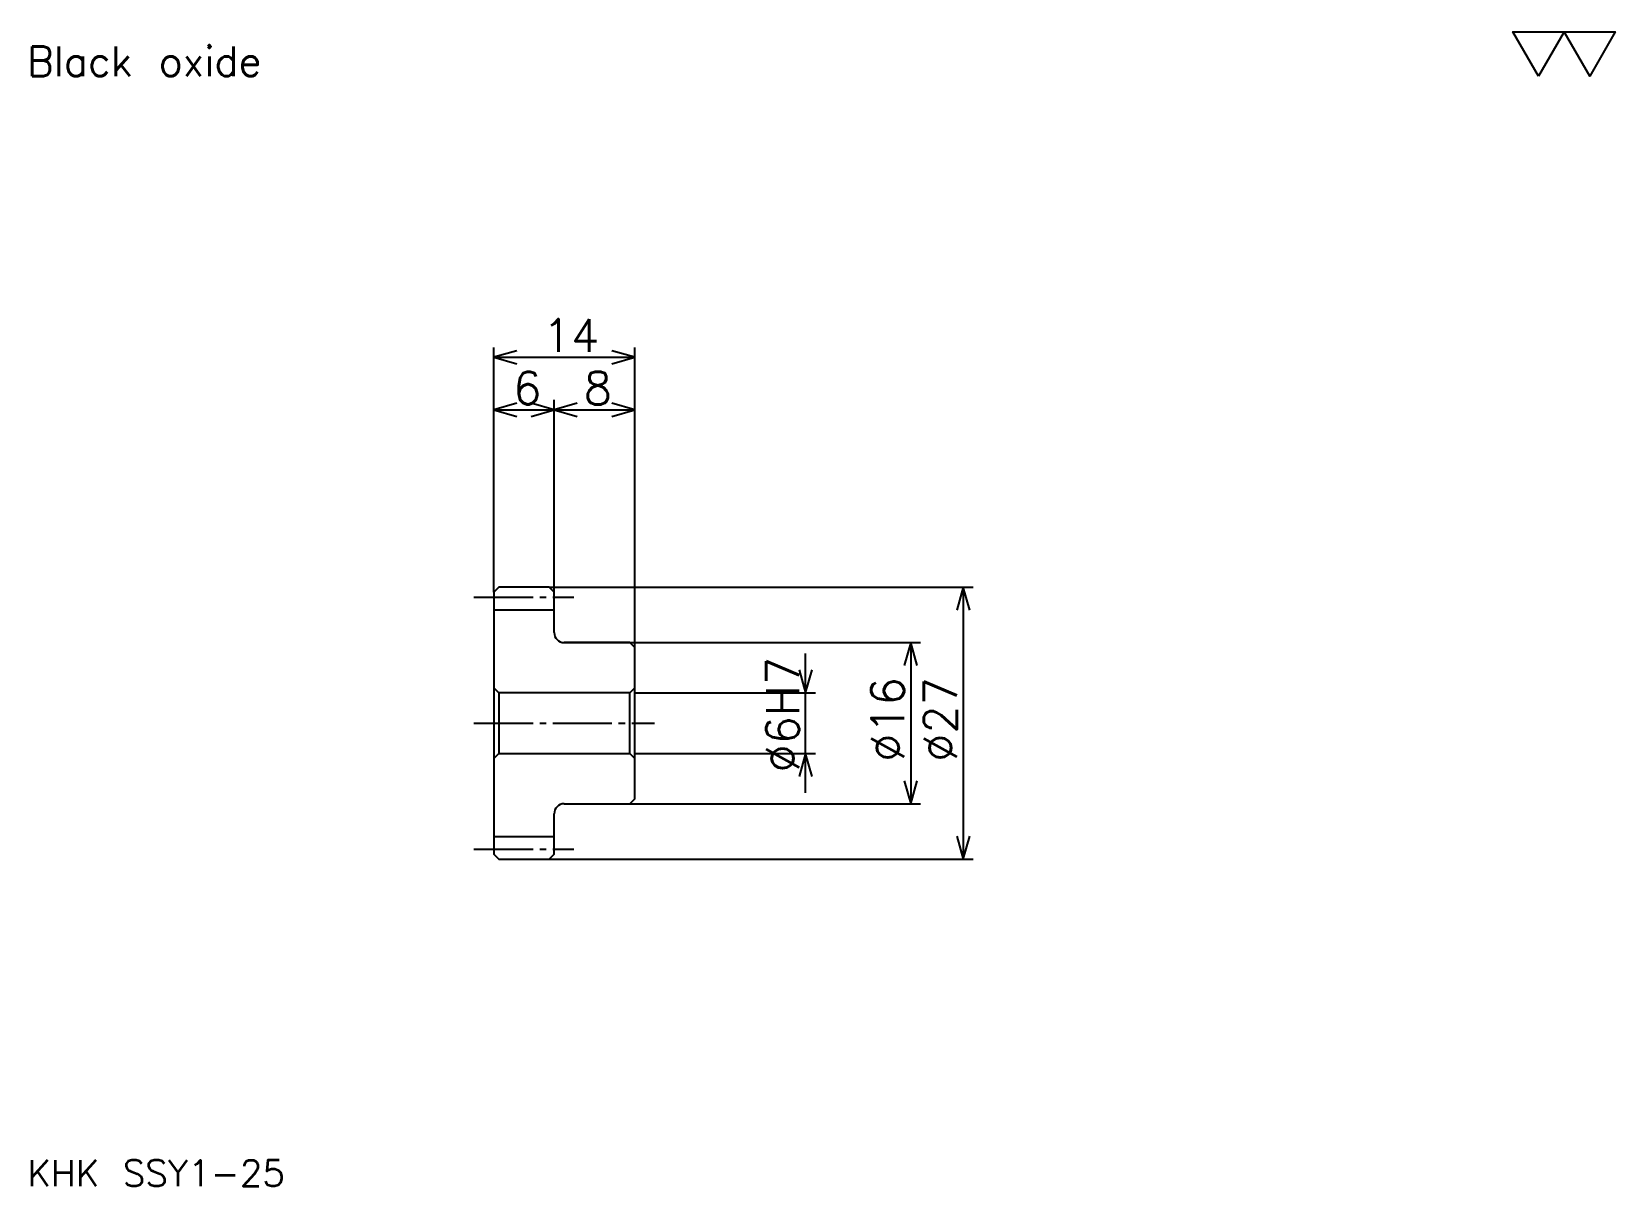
# Model space of a CAD drawing. Extents: x 7 to 164, y 7 to 122.
import ezdxf

# ---------------------------------------------------------------- set-up
doc = ezdxf.new("R2010")
doc.units = 0
doc.linetypes.add('DASHDOT', pattern=[7.826087, 5.869565, -0.652174, 0.652174, -0.652174])
doc.layers.get('0').update_dxf_attribs({"linetype": 'CONTINUOUS'})
doc.layers.add('DASHDOT', color=6, linetype='DASHDOT')
doc.styles.add('KANJI', font='TXT', dxfattribs={"bigfont": 'BIGFONT'})

msp = doc.modelspace()

# ---------------------------------------------------------------- linework, layer by layer
at = {"color": 5}
for p, q in [((52.826084, 66.652176), (52.826084, 90.45652)), ((66.82608, 66.652176), (66.82608, 90.45652)), ((52.826084, 89.478256), (66.82608, 89.478256)), ((58.826084, 66.652176), (58.826084, 85.239128)), ((52.826084, 84.260864), (58.826084, 84.260864)), ((58.826084, 84.260864), (66.82608, 84.260864)), ((52.826084, 66.152176), (52.826084, 66.652176)), ((58.326084, 66.652176), (66.82608, 66.652176)), ((58.826084, 66.152176), (58.826084, 66.652176)), ((66.82608, 66.652176), (100.41304, 66.652176)), ((66.82608, 60.652172), (66.82608, 66.652176)), ((99.434784, 66.652176), (99.434784, 39.652172)), ((59.826084, 61.152172), (66.82608, 61.152172)), ((66.82608, 61.152172), (95.195648, 61.152172)), ((83.782608, 46.239128), (83.782608, 60.065216)), ((94.217392, 61.152172), (94.217392, 45.152172)), ((66.82608, 56.152172), (84.760864, 56.152172)), ((66.82608, 50.152172), (84.760864, 50.152172)), ((59.826084, 45.152172), (66.82608, 45.152172)), ((66.82608, 45.152172), (95.195648, 45.152172)), ((58.326084, 39.652172), (66.82608, 39.652172)), ((66.82608, 39.652172), (100.41304, 39.652172))]:
    msp.add_line(p, q, dxfattribs=at)
at = {"color": 4}
for p, q in [((52.826084, 64.402176), (58.826084, 64.402176)), ((66.32608, 56.152172), (66.82608, 56.652172)), ((53.326084, 56.152172), (53.326084, 50.152172)), ((66.32608, 50.152172), (66.82608, 49.652172)), ((52.826084, 41.902172), (58.826084, 41.902172))]:
    msp.add_line(p, q, dxfattribs=at)
at = {"color": 7}
msp.add_lwpolyline([(156.521744, 117.391304), (153.978271, 121.800003), (164.152176, 121.800003), (161.608704, 117.391304), (159.065216, 121.800003), (156.521744, 117.391304)], dxfattribs=at)
at = {"color": 5}
for points in [[(55.108692, 90.130432), (52.826084, 89.478256), (55.108692, 88.826088)], [(64.543472, 88.826088), (66.82608, 89.478256), (64.543472, 90.130432)], [(55.108692, 84.91304), (52.826084, 84.260864), (55.108692, 83.608696)], [(56.543476, 83.608696), (58.826084, 84.260864), (56.543476, 84.91304)], [(61.108692, 84.91304), (58.826084, 84.260864), (61.108692, 83.608696)], [(64.543472, 83.608696), (66.82608, 84.260864), (64.543472, 84.91304)], [(100.086952, 64.36956), (99.434784, 66.652176), (98.782608, 64.36956)], [(94.86956, 58.869564), (94.217392, 61.152172), (93.565216, 58.869564)], [(83.130432, 58.43478), (83.782608, 56.152172), (84.434784, 58.43478)], [(84.434784, 47.869564), (83.782608, 50.152172), (83.130432, 47.869564)], [(93.565216, 47.43478), (94.217392, 45.152172), (94.86956, 47.43478)], [(98.782608, 41.93478), (99.434784, 39.652172), (100.086952, 41.93478)]]:
    msp.add_lwpolyline(points, dxfattribs=at)
at = {"color": 4}
for points in [[(58.826084, 62.152172), (58.826084, 66.152176), (58.326084, 66.652176), (53.326084, 66.652176), (52.826084, 66.152176), (52.826084, 49.652172)], [(59.826084, 45.152172), (66.32608, 45.152172), (66.82608, 45.652172), (66.82608, 60.652172), (66.32608, 61.152172), (59.826084, 61.152172)], [(52.826084, 49.652172), (53.326084, 50.152172), (66.32608, 50.152172), (66.32608, 56.152172), (53.326084, 56.152172), (52.826084, 56.652172)], [(52.826084, 49.652172), (52.826084, 40.152172), (53.326084, 39.652172), (58.326084, 39.652172), (58.826084, 40.152172), (58.826084, 44.152172)]]:
    msp.add_lwpolyline(points, dxfattribs=at)
for centre, start, end in [((59.826084, 62.152172), 180, 270), ((59.826084, 44.152172), 90, 180)]:
    msp.add_arc(centre, 1, start, end, dxfattribs=at)
at = {"layer": 'DASHDOT', "color": 7}
for p, q in [((50.869564, 65.652176), (60.782604, 65.652176)), ((50.869564, 53.152172), (68.782608, 53.152172)), ((50.869564, 40.652172), (60.782604, 40.652172))]:
    msp.add_line(p, q, dxfattribs=at)

# ---------------------------------------------------------------- texts
at = {"color": 7, "style": 'KANJI'}
for s, height, p in [('Black oxide', 2.934783, (6.521739, 117.391304)), ('14', 3.26087, (57.70652, 90)), ('6', 3.26087, (54.7663, 84.782608)), ('8', 3.26087, (61.766304, 84.782608)), ('KHK SSY1-25', 2.608696, (6.521739, 7.173913))]:
    msp.add_text(s, height=height, dxfattribs=at).set_placement(p)
for s, p in [('%%c6H7', (83.130432, 48.260868)), ('%%c16', (93.565216, 49.320648)), ('%%c27', (98.782608, 49.320648))]:
    msp.add_text(s, height=3.26087, rotation=90, dxfattribs=at).set_placement(p)

doc.saveas('drawing.dxf')
